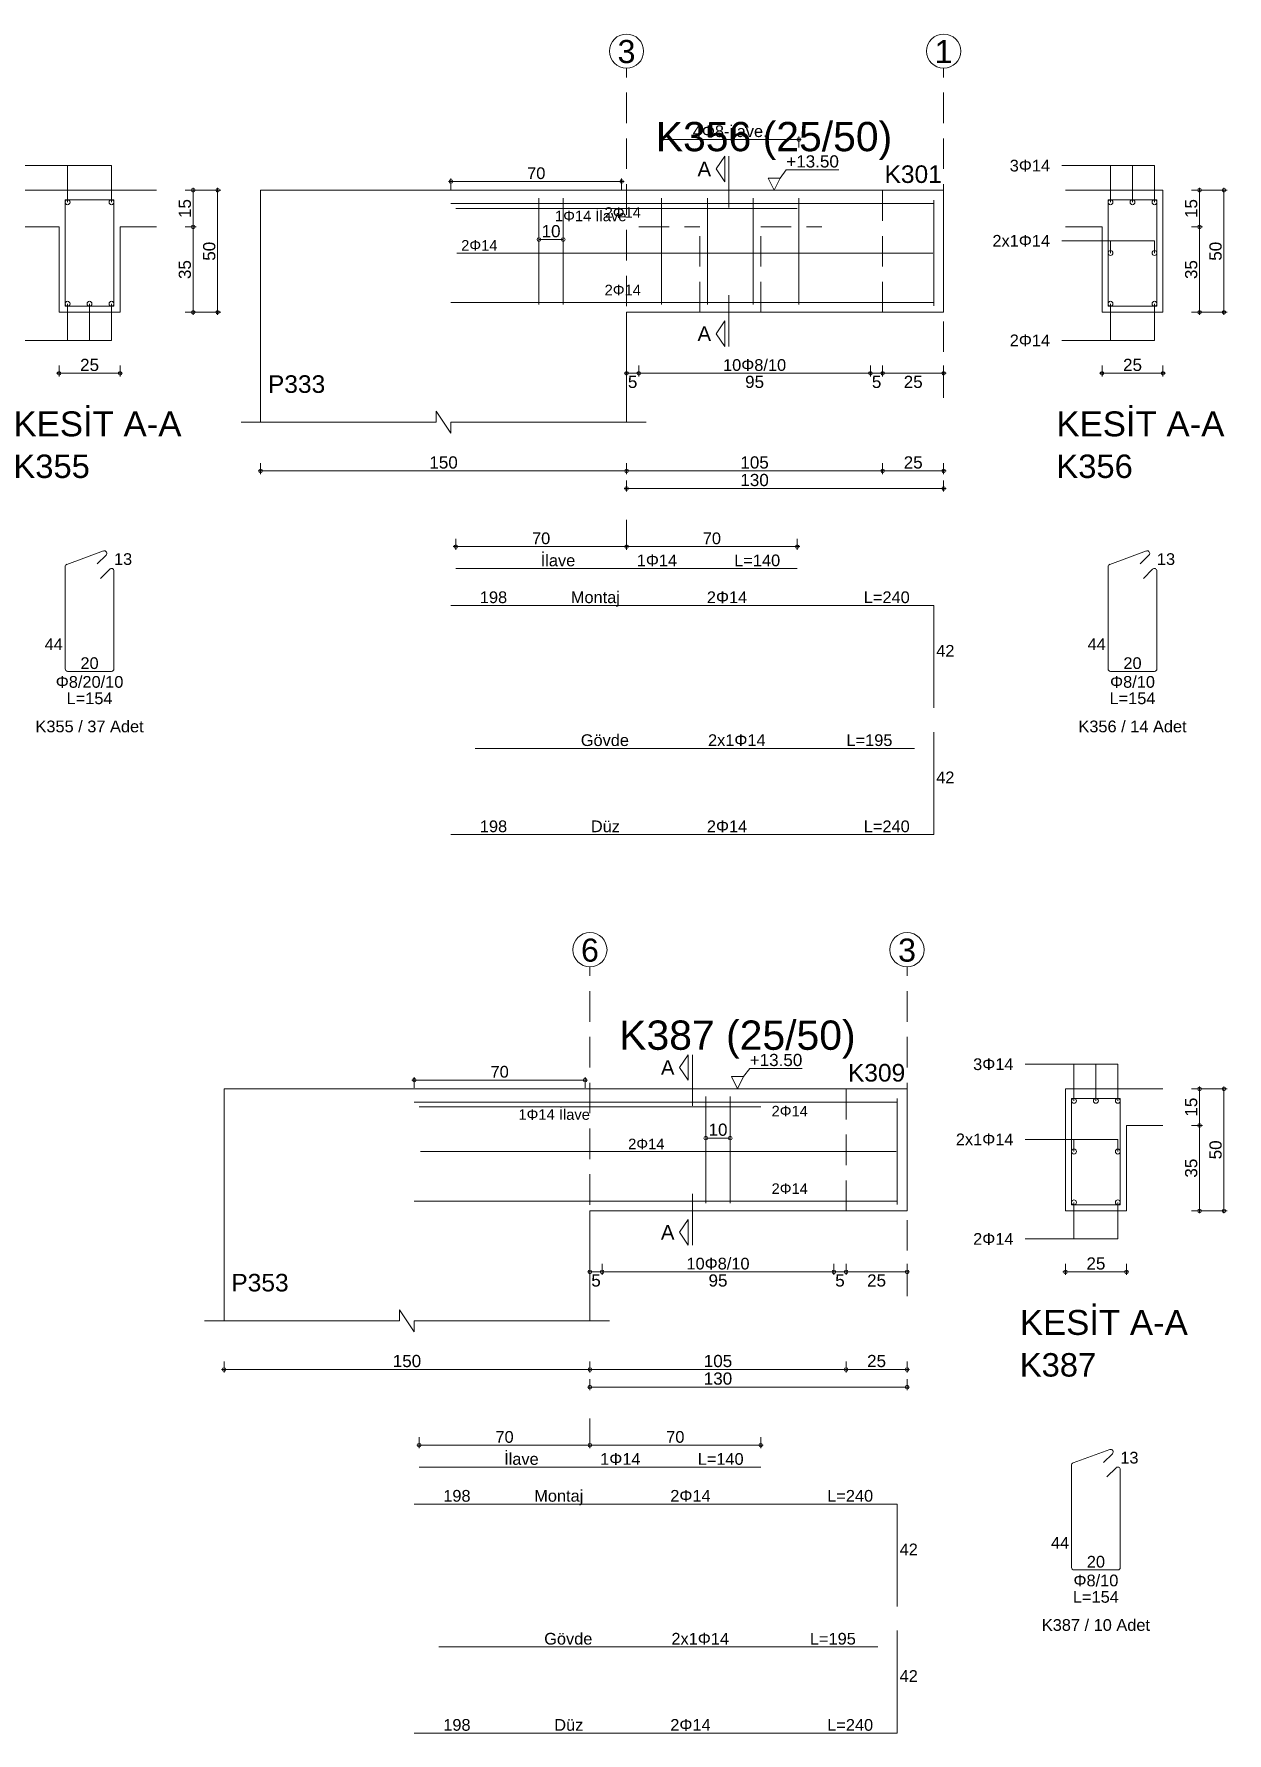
# Model space of a CAD drawing. Header units: millimetres. Extents: x 23801 to 80069, y 9628 to 14137.
# Drawn here: x 75327 to 76061, y 9726 to 10771 of the extents above; entities that cross this region are included whole.
import ezdxf

# ---------------------------------------------------------------- set-up
doc = ezdxf.new("R2010")
doc.units = ezdxf.units.MM
for name, pattern in [('DASHDOT2', [12.7, 6.35, -3.175, 0, -3.175]), ('DASHED4', [18.75, 12.5, -6.25]), ('HIDDEN2', [18.75, 12.5, -6.25])]:
    doc.linetypes.add(name, pattern=pattern)
doc.layers.add('aks', color=251, linetype='DASHDOT2', lineweight=35)
for name, color, linetype in [('Donatı Topl. Uzun. Yazısı', 7, 'Continuous'), ('Donatı Uz. Yazısı', 7, 'Continuous'), ('Donatı Yazısı', 7, 'Continuous'), ('Donatı Çizgisi', 7, 'Continuous'), ('Kiriş', 7, 'Continuous'), ('Standart', 7, 'Continuous'), ('Ölçülendirme', 7, 'Continuous')]:
    doc.layers.add(name, color=color, linetype=linetype)
doc.styles.add('arial_1_18', font='arial.ttf', dxfattribs={"height": 0.2})

# ---------------------------------------------------------------- blocks, each defined once
blk = doc.blocks.new('IDE213Entity7558')
at = {"layer": 'aks', "color": 30, "linetype": 'DASHED4', "lineweight": 5}
for points in [[(26794.38, 2016.8), (26794.38, 2151.8)], [(27319.38, 2016.8), (27319.38, 2151.8)], [(26794.38, 1955.8), (26794.38, 1966.8)], [(27319.38, 1955.8), (27319.38, 1966.8)]]:
    blk.add_lwpolyline(points, dxfattribs=at)
at = {"layer": 'aks', "color": 1, "linetype": 'Continuous', "lineweight": 5}
for centre in [(26794.38, 2158.8), (27319.38, 2158.8)]:
    blk.add_circle(centre, 7, dxfattribs=at)
at = {"layer": 'Donatı Çizgisi', "color": 5, "linetype": 'Continuous', "lineweight": 5}
for points in [[(26724.38, 2096.4), (27389.38, 2096.4)], [(26799.38, 2055), (26799.38, 2098.6)], [(26809.38, 2055), (26809.38, 2098.6)], [(27046.88, 2055), (27046.88, 2098.6)], [(27066.88, 2055), (27066.88, 2098.6)], [(27304.38, 2055), (27304.38, 2098.6)], [(27314.38, 2055), (27314.38, 2098.6)], [(27529.71, 2054.3), (27529.71, 2097.9)], [(27529.71, 2097.9), (27549.71, 2097.9)], [(27549.71, 2054.3), (27549.71, 2097.9)], [(26724.88, 2094.4), (26925.13, 2094.4)], [(27188.63, 2094.4), (27388.88, 2094.4)], [(26724.38, 2055.8), (27389.38, 2055.8)], [(27529.71, 2054.3), (27549.71, 2054.3)], [(27530.38, 1948.54), (27545.39, 1954.01)], [(27542.82, 1948.69), (27546.46, 1952.33)], [(26724.88, 1946.8), (26925.13, 1946.8)], [(27188.63, 1946.8), (27388.88, 1946.8)], [(27529.71, 1905.72), (27529.71, 1947.59)], [(27544.2, 1942.78), (27547.97, 1946.56)], [(27549.71, 1905.72), (27549.71, 1945.84)], [(26724.38, 1931.7), (27389.38, 1931.7)], [(27530.73, 1904.7), (27548.69, 1904.7)], [(26724.38, 1837.85), (27389.38, 1837.85)]]:
    blk.add_lwpolyline(points, dxfattribs=at)
for centre in [(27530.71, 2096.9), (27548.71, 2096.9), (27530.71, 2055.3), (27539.71, 2055.3), (27548.71, 2055.3)]:
    blk.add_circle(centre, 1, dxfattribs=at)
for centre, start, end in [((27545.74, 1953.05), 315, 110), ((27530.73, 1947.59), 110, 180), ((27548.69, 1945.84), 0, 135), ((27530.73, 1905.72), 180, 270), ((27548.69, 1905.72), 270, 0)]:
    blk.add_arc(centre, 1.02, start, end, dxfattribs=at)
at = {"layer": 'Kiriş', "color": 1, "linetype": 'Continuous', "lineweight": 5}
for points in [[(26644.38, 2101.8), (27469.38, 2101.8)], [(26644.38, 2006.8), (26644.38, 2101.8)], [(27469.38, 2006.8), (27469.38, 2101.8)], [(27512.21, 2101.8), (27567.21, 2101.8)], [(27512.21, 2086.8), (27527.21, 2086.8)], [(27527.21, 2051.8), (27527.21, 2086.8)], [(27552.21, 2086.8), (27567.21, 2086.8)], [(27552.21, 2051.8), (27552.21, 2086.8)], [(26794.38, 2051.8), (27319.38, 2051.8)], [(26794.38, 2006.8), (26794.38, 2051.8)], [(27319.38, 2006.8), (27319.38, 2051.8)], [(27527.21, 2051.8), (27552.21, 2051.8)], [(26636.38, 2006.8), (26716.38, 2006.8)], [(26722.38, 2002.3), (26716.38, 2011.3)], [(26716.38, 2006.8), (26716.38, 2011.3)], [(26722.38, 2006.8), (26802.38, 2006.8)], [(26722.38, 2002.3), (26722.38, 2006.8)], [(27311.38, 2006.8), (27391.38, 2006.8)], [(27397.38, 2002.3), (27391.38, 2011.3)], [(27391.38, 2006.8), (27391.38, 2011.3)], [(27397.38, 2006.8), (27477.38, 2006.8)], [(27397.38, 2002.3), (27397.38, 2006.8)]]:
    blk.add_lwpolyline(points, dxfattribs=at)
at = {"layer": 'Ölçülendirme', "color": 1, "linetype": 'Continuous', "lineweight": 5}
for points in [[(26999.13, 2110.55), (27002.63, 2115.8)], [(27002.63, 2105.3), (26999.13, 2110.55)], [(27002.63, 2105.3), (27002.63, 2115.8)], [(27004.38, 2094.8), (27004.38, 2115.8)], [(27113.13, 2106.8), (27115.63, 2110.13)], [(27115.63, 2110.13), (27137.19, 2110.13)], [(27510.71, 2111.9), (27548.71, 2111.9)], [(27530.71, 2096.9), (27530.71, 2111.9)], [(27548.71, 2096.9), (27548.71, 2111.9)], [(26723.38, 2105.4), (26795.38, 2105.4)], [(26724.38, 2102.15), (26724.38, 2106.65)], [(26794.38, 2102.15), (26794.38, 2106.65)], [(27110.63, 2101.8), (27108.13, 2106.8)], [(27108.13, 2106.8), (27113.13, 2106.8)], [(27113.13, 2106.8), (27110.63, 2101.8)], [(27318.38, 2105.4), (27390.38, 2105.4)], [(27319.38, 2102.15), (27319.38, 2106.65)], [(27389.38, 2102.15), (27389.38, 2106.65)], [(27582.21, 2050.8), (27582.21, 2102.8)], [(27592.21, 2050.8), (27592.21, 2102.8)], [(27110.63, 2101.8), (27110.63, 2101.8)], [(27578.96, 2101.8), (27593.46, 2101.8)], [(26799.38, 2081.6), (26809.38, 2081.6)], [(27046.88, 2081.6), (27066.88, 2081.6)], [(27304.38, 2081.6), (27314.38, 2081.6)], [(27578.96, 2086.8), (27583.46, 2086.8)], [(27004.38, 2037.8), (27004.38, 2058.8)], [(27530.71, 2040.3), (27530.71, 2055.3)], [(27539.71, 2040.3), (27539.71, 2055.3)], [(27548.71, 2040.3), (27548.71, 2055.3)], [(26999.13, 2043.05), (27002.63, 2048.3)], [(27002.63, 2037.8), (27002.63, 2048.3)], [(27578.96, 2051.8), (27593.46, 2051.8)], [(27002.63, 2037.8), (26999.13, 2043.05)], [(27510.71, 2040.3), (27548.71, 2040.3)], [(26793.38, 2026.8), (27320.38, 2026.8)], [(26794.38, 2025.55), (26794.38, 2030.05)], [(26799.38, 2025.55), (26799.38, 2030.05)], [(26899.38, 2025.55), (26899.38, 2030.05)], [(27214.38, 2025.55), (27214.38, 2030.05)], [(27314.38, 2025.55), (27314.38, 2030.05)], [(27319.38, 2025.55), (27319.38, 2030.05)], [(27526.21, 2026.8), (27553.21, 2026.8)], [(27527.21, 2025.55), (27527.21, 2030.05)], [(27552.21, 2025.55), (27552.21, 2030.05)], [(26643.38, 1986.8), (27470.38, 1986.8)], [(26644.38, 1985.55), (26644.38, 1990.05)], [(26794.38, 1985.55), (26794.38, 1990.05)], [(27319.38, 1985.55), (27319.38, 1990.05)], [(27469.38, 1985.55), (27469.38, 1990.05)], [(26793.38, 1979.6), (27320.38, 1979.6)], [(26794.38, 1978.35), (26794.38, 1982.85)], [(27319.38, 1978.35), (27319.38, 1982.85)], [(26724.88, 1954.55), (26724.88, 1959.05)], [(26794.38, 1954.55), (26794.38, 1959.05)], [(26794.38, 1954.55), (26794.38, 1959.05)], [(26925.13, 1954.55), (26925.13, 1959.05)], [(27188.63, 1954.55), (27188.63, 1959.05)], [(27319.38, 1954.55), (27319.38, 1959.05)], [(27319.38, 1954.55), (27319.38, 1959.05)], [(27388.88, 1954.55), (27388.88, 1959.05)], [(26723.88, 1955.8), (26795.38, 1955.8)], [(26793.38, 1955.8), (26926.13, 1955.8)], [(27187.63, 1955.8), (27320.38, 1955.8)], [(27318.38, 1955.8), (27389.88, 1955.8)]]:
    blk.add_lwpolyline(points, dxfattribs=at)
for centre in [(26724.38, 2105.4), (26794.38, 2105.4), (27319.38, 2105.4), (27389.38, 2105.4), (27582.21, 2101.8), (27592.21, 2101.8), (26799.38, 2081.6), (26809.38, 2081.6), (27046.88, 2081.6), (27066.88, 2081.6), (27304.38, 2081.6), (27314.38, 2081.6), (27582.21, 2086.8), (27582.21, 2051.8), (27592.21, 2051.8), (26794.38, 2026.8), (26799.38, 2026.8), (26799.38, 2026.8), (26899.38, 2026.8), (26899.38, 2026.8), (27214.38, 2026.8), (27214.38, 2026.8), (27314.38, 2026.8), (27314.38, 2026.8), (27319.38, 2026.8), (27527.21, 2026.8), (27552.21, 2026.8), (26644.38, 1986.8), (26794.38, 1986.8), (26794.38, 1986.8), (27319.38, 1986.8), (27319.38, 1986.8), (27469.38, 1986.8), (26794.38, 1979.6), (27319.38, 1979.6), (26724.88, 1955.8), (26794.38, 1955.8), (26794.38, 1955.8), (26925.13, 1955.8), (27188.63, 1955.8), (27319.38, 1955.8), (27319.38, 1955.8), (27388.88, 1955.8)]:
    blk.add_circle(centre, 0.75, dxfattribs=at)
at = {"layer": 'aks', "color": 1, "linetype": 'Continuous', "lineweight": 5, "style": 'arial_1_18'}
for s, height, p in [('12', 4.725, (26790.71, 2156.36)), ('7', 9.45, (27315.71, 2153.92))]:
    blk.add_text(s, height=height, dxfattribs=at).set_placement(p)
at = {"layer": 'Donatı Topl. Uzun. Yazısı', "color": 1, "linetype": 'Continuous', "lineweight": 5, "style": 'arial_1_18'}
for s, p in [('L=200', (26896.28, 1947.76)), ('L=200', (27360.03, 1947.76)), ('L=665', (27337.3, 1932.66)), ('L=154', (27530.3, 1891.26)), ('L=665', (27337.3, 1838.81))]:
    blk.add_text(s, height=4.8, dxfattribs=at).set_placement(p)
at = {"layer": 'Donatı Uz. Yazısı', "color": 1, "linetype": 'Continuous', "lineweight": 5, "style": 'arial_1_18'}
for s, p in [('13', (27549.71, 1948.3)), ('44', (27521.3, 1913.42)), ('20', (27535.98, 1905.66))]:
    blk.add_text(s, height=4.8, dxfattribs=at).set_placement(p)
at = {"layer": 'Donatı Yazısı', "color": 5, "linetype": 'Continuous', "lineweight": 5, "style": 'arial_1_18'}
for s, height, p in [('2Φ14', 4.8, (27489.38, 2109.5)), ('2Φ14 İlave', 4.32, (26765.07, 2089.12)), ('1Φ14 İlave', 4.32, (27319.38, 2089.12)), ('3Φ14', 4.8, (27489.38, 2037.9)), ('2Φ14', 4.8, (26831.01, 1947.76)), ('1Φ14', 4.8, (27294.76, 1947.76)), ('2Φ14', 4.8, (27076.83, 1932.66)), ('Φ8/20/10', 4.8, (27525.85, 1897.98)), ('K355 / 37 Adet', 4.8, (27517.53, 1879.74)), ('3Φ14', 4.8, (27076.83, 1838.81))]:
    blk.add_text(s, height=height, dxfattribs=at).set_placement(p)
for s, p in [('2Φ14', (27083.84, 2090.52)), ('3Φ14', (27083.84, 2058.76))]:
    blk.add_text(s, height=4.32, rotation=360, dxfattribs=at).set_placement(p)
at = {"layer": 'Donatı Yazısı', "color": 1, "linetype": 'Continuous', "lineweight": 5, "style": 'arial_1_18'}
for s, p in [('İlave', (26780.8, 1947.76)), ('İlave', (27244.55, 1947.76)), ('Montaj', (26937, 1932.66)), ('Düz', (26945.21, 1838.81))]:
    blk.add_text(s, height=4.8, dxfattribs=at).set_placement(p)
at = {"layer": 'Kiriş', "color": 1, "linetype": 'Continuous', "lineweight": 5, "style": 'arial_1_18'}
for s, height, p in [('K355 (25/50)', 12, (26806.38, 2106.6)), ('P332', 7.2, (26647.38, 2018.8)), ('P333', 7.2, (27322.38, 2018.8)), ('KESİT A-A', 10.2, (27508.51, 2001)), ('K355', 9.6, (27508.51, 1983.92))]:
    blk.add_text(s, height=height, dxfattribs=at).set_placement(p)
at = {"layer": 'Ölçülendirme', "color": 1, "linetype": 'Continuous', "lineweight": 5, "style": 'arial_1_18'}
for s, height, p in [('+13.50', 5, (27115.63, 2111.13)), ('70', 4.8, (26755.65, 2106.4)), ('A', 5.95, (26991.49, 2107.57)), ('70', 4.8, (27350.65, 2106.4)), ('A', 5.95, (26991.49, 2040.07)), ('25', 5, (27535.83, 2027.76)), ('5', 5, (26794.94, 2020.8)), ('100', 5, (26843.55, 2020.8)), ('315', 5, (27051.05, 2020.8)), ('100', 5, (27258.55, 2020.8)), ('5', 5, (27314.94, 2020.8)), ('150', 5, (26713.55, 1987.8)), ('525', 5, (27051.05, 1987.8)), ('150', 5, (27388.55, 1987.8)), ('525', 5, (27051.05, 1980.6))]:
    blk.add_text(s, height=height, dxfattribs=at).set_placement(p)
for s, rotation, p in [('15', 90, (27581.25, 2090.42)), ('10', 360, (26800.49, 2082.56)), ('20', 360, (27052.99, 2082.56)), ('10', 360, (27305.49, 2082.56)), ('50', 90, (27591.25, 2072.92)), ('35', 90, (27581.25, 2065.42))]:
    blk.add_text(s, height=5, rotation=rotation, dxfattribs=at).set_placement(p)
at = {"layer": 'Ölçülendirme', "color": 5, "linetype": 'Continuous', "lineweight": 5, "style": 'arial_1_18'}
for s, p in [('11Φ8/10', (26836.45, 2027.8)), ('15Φ8/20', (27043.95, 2027.8)), ('11Φ8/10', (27251.45, 2027.8)), ('69', (26755.9, 1956.8)), ('131', (26854.16, 1956.8)), ('131', (27248.41, 1956.8)), ('69', (27350.4, 1956.8))]:
    blk.add_text(s, height=4.8, dxfattribs=at).set_placement(p)
blk = doc.blocks.new('IDE213Entity7559')
at = {"layer": 'aks', "color": 30, "linetype": 'DASHED4', "lineweight": 5}
for points in [[(27759.83, 2016.8), (27759.83, 2151.8)], [(27889.83, 2016.8), (27889.83, 2151.8)], [(27759.83, 1955.8), (27759.83, 1966.8)]]:
    blk.add_lwpolyline(points, dxfattribs=at)
at = {"layer": 'aks', "color": 1, "linetype": 'Continuous', "lineweight": 5}
for centre in [(27759.83, 2158.8), (27889.83, 2158.8)]:
    blk.add_circle(centre, 7, dxfattribs=at)
at = {"layer": 'Donatı Çizgisi', "color": 5, "linetype": 'Continuous', "lineweight": 5}
for points in [[(27687.83, 2096.4), (27885.83, 2096.4)], [(27723.89, 2055), (27723.89, 2098.6)], [(27733.89, 2055), (27733.89, 2098.6)], [(27774.21, 2055), (27774.21, 2098.6)], [(27792.96, 2055), (27792.96, 2098.6)], [(27811.71, 2055), (27811.71, 2098.6)], [(27830.46, 2055), (27830.46, 2098.6)], [(27885.83, 2054.4), (27885.83, 2097.8)], [(27957.25, 2054.3), (27957.25, 2097.9)], [(27957.25, 2097.9), (27977.25, 2097.9)], [(27977.25, 2054.3), (27977.25, 2097.9)], [(27689.83, 2094.4), (27829.83, 2094.4)], [(27690.33, 2076.1), (27885.33, 2076.1)], [(27687.83, 2055.8), (27885.83, 2055.8)], [(27957.25, 2054.3), (27977.25, 2054.3)], [(27957.92, 1948.54), (27972.93, 1954.01)], [(27970.36, 1948.69), (27974, 1952.33)], [(27689.83, 1946.8), (27829.83, 1946.8)], [(27957.25, 1905.72), (27957.25, 1947.59)], [(27971.73, 1942.78), (27975.51, 1946.56)], [(27977.25, 1905.72), (27977.25, 1945.84)], [(27687.83, 1931.7), (27885.83, 1931.7)], [(27885.83, 1889.7), (27885.83, 1931.7)], [(27958.27, 1904.7), (27976.23, 1904.7)], [(27885.83, 1837.85), (27885.83, 1879.85)], [(27697.83, 1873.15), (27877.83, 1873.15)], [(27687.83, 1837.85), (27885.83, 1837.85)]]:
    blk.add_lwpolyline(points, dxfattribs=at)
for centre in [(27958.25, 2096.9), (27967.25, 2096.9), (27976.25, 2096.9), (27958.25, 2076.1), (27976.25, 2076.1), (27958.25, 2055.3), (27976.25, 2055.3)]:
    blk.add_circle(centre, 1, dxfattribs=at)
for centre, start, end in [((27973.28, 1953.05), 315, 110), ((27958.27, 1947.59), 110, 180), ((27976.23, 1945.84), 0, 135), ((27958.27, 1905.72), 180, 270), ((27976.23, 1905.72), 270, 0)]:
    blk.add_arc(centre, 1.02, start, end, dxfattribs=at)
at = {"layer": 'Kiriş', "color": 1, "linetype": 'Continuous', "lineweight": 5}
for points in [[(27609.83, 2101.8), (27889.83, 2101.8)], [(27609.83, 2006.8), (27609.83, 2101.8)], [(27889.83, 2051.8), (27889.83, 2101.8)], [(27939.75, 2101.8), (27979.75, 2101.8)], [(27979.75, 2051.8), (27979.75, 2101.8)], [(27939.75, 2086.8), (27954.75, 2086.8)], [(27954.75, 2051.8), (27954.75, 2086.8)], [(27759.83, 2051.8), (27889.83, 2051.8)], [(27759.83, 2006.8), (27759.83, 2051.8)], [(27954.75, 2051.8), (27979.75, 2051.8)], [(27601.83, 2006.8), (27681.83, 2006.8)], [(27687.83, 2002.3), (27681.83, 2011.3)], [(27681.83, 2006.8), (27681.83, 2011.3)], [(27687.83, 2006.8), (27767.83, 2006.8)], [(27687.83, 2002.3), (27687.83, 2006.8)]]:
    blk.add_lwpolyline(points, dxfattribs=at)
at = {"layer": 'Kiriş', "color": 1, "linetype": 'DASHED4', "lineweight": 5}
for points in [[(27864.83, 2051.8), (27864.83, 2101.8)], [(27889.83, 2051.8), (27889.83, 2101.8)]]:
    blk.add_lwpolyline(points, dxfattribs=at)
at = {"layer": 'Ölçülendirme', "color": 1, "linetype": 'Continuous', "lineweight": 5}
for points in [[(27774.21, 2119.35), (27774.21, 2123.85)], [(27830.46, 2119.35), (27830.46, 2123.85)], [(27773.21, 2122.6), (27831.46, 2122.6)], [(27796.58, 2110.55), (27800.08, 2115.8)], [(27800.08, 2105.3), (27796.58, 2110.55)], [(27800.08, 2105.3), (27800.08, 2115.8)], [(27801.83, 2094.8), (27801.83, 2115.8)], [(27822.83, 2106.8), (27825.33, 2110.13)], [(27825.33, 2110.13), (27846.89, 2110.13)], [(27938.25, 2111.9), (27976.25, 2111.9)], [(27958.25, 2096.9), (27958.25, 2111.9)], [(27967.25, 2096.9), (27967.25, 2111.9)], [(27976.25, 2096.9), (27976.25, 2111.9)], [(27686.83, 2105.4), (27758.83, 2105.4)], [(27687.83, 2102.15), (27687.83, 2106.65)], [(27757.83, 2102.15), (27757.83, 2106.65)], [(27820.33, 2101.8), (27817.83, 2106.8)], [(27817.83, 2106.8), (27822.83, 2106.8)], [(27822.83, 2106.8), (27820.33, 2101.8)], [(27994.75, 2050.8), (27994.75, 2102.8)], [(28004.75, 2050.8), (28004.75, 2102.8)], [(27820.33, 2101.8), (27820.33, 2101.8)], [(27991.5, 2101.8), (28006, 2101.8)], [(27723.89, 2081.6), (27733.89, 2081.6)], [(27991.5, 2086.8), (27996, 2086.8)], [(27938.25, 2081.1), (27976.25, 2081.1)], [(27958.25, 2076.1), (27958.25, 2081.1)], [(27976.25, 2076.1), (27976.25, 2081.1)], [(27801.83, 2037.8), (27801.83, 2058.8)], [(27958.25, 2040.3), (27958.25, 2055.3)], [(27976.25, 2040.3), (27976.25, 2055.3)], [(27796.58, 2043.05), (27800.08, 2048.3)], [(27800.08, 2037.8), (27800.08, 2048.3)], [(27991.5, 2051.8), (28006, 2051.8)], [(27800.08, 2037.8), (27796.58, 2043.05)], [(27938.25, 2040.3), (27976.25, 2040.3)], [(27758.83, 2026.8), (27890.83, 2026.8)], [(27759.83, 2025.55), (27759.83, 2030.05)], [(27764.83, 2025.55), (27764.83, 2030.05)], [(27859.83, 2025.55), (27859.83, 2030.05)], [(27864.83, 2025.55), (27864.83, 2030.05)], [(27889.83, 2025.55), (27889.83, 2030.05)], [(27953.75, 2026.8), (27980.75, 2026.8)], [(27954.75, 2025.55), (27954.75, 2030.05)], [(27979.75, 2025.55), (27979.75, 2030.05)], [(27608.83, 1986.8), (27890.83, 1986.8)], [(27609.83, 1985.55), (27609.83, 1990.05)], [(27759.83, 1985.55), (27759.83, 1990.05)], [(27864.83, 1985.55), (27864.83, 1990.05)], [(27889.83, 1985.55), (27889.83, 1990.05)], [(27758.83, 1979.6), (27890.83, 1979.6)], [(27759.83, 1978.35), (27759.83, 1982.85)], [(27889.83, 1978.35), (27889.83, 1982.85)], [(27689.83, 1954.55), (27689.83, 1959.05)], [(27759.83, 1954.55), (27759.83, 1959.05)], [(27759.83, 1954.55), (27759.83, 1959.05)], [(27829.83, 1954.55), (27829.83, 1959.05)], [(27688.83, 1955.8), (27760.83, 1955.8)], [(27758.83, 1955.8), (27830.83, 1955.8)]]:
    blk.add_lwpolyline(points, dxfattribs=at)
at = {"layer": 'Ölçülendirme', "color": 1, "linetype": 'HIDDEN2', "lineweight": 5}
for points in [[(27764.83, 2101.8), (27839.83, 2101.8)], [(27764.83, 2086.8), (27789.83, 2086.8)], [(27789.83, 2051.8), (27789.83, 2086.8)], [(27814.83, 2051.8), (27814.83, 2086.8)], [(27814.83, 2086.8), (27839.83, 2086.8)], [(27789.83, 2051.8), (27814.83, 2051.8)]]:
    blk.add_lwpolyline(points, dxfattribs=at)
at = {"layer": 'Ölçülendirme', "color": 1, "linetype": 'Continuous', "lineweight": 5}
for centre in [(27774.21, 2122.6), (27830.46, 2122.6), (27687.83, 2105.4), (27757.83, 2105.4), (27994.75, 2101.8), (28004.75, 2101.8), (27723.89, 2081.6), (27733.89, 2081.6), (27994.75, 2086.8), (27994.75, 2051.8), (28004.75, 2051.8), (27759.83, 2026.8), (27764.83, 2026.8), (27764.83, 2026.8), (27859.83, 2026.8), (27859.83, 2026.8), (27864.83, 2026.8), (27864.83, 2026.8), (27889.83, 2026.8), (27954.75, 2026.8), (27979.75, 2026.8), (27609.83, 1986.8), (27759.83, 1986.8), (27759.83, 1986.8), (27864.83, 1986.8), (27864.83, 1986.8), (27889.83, 1986.8), (27759.83, 1979.6), (27889.83, 1979.6), (27689.83, 1955.8), (27759.83, 1955.8), (27759.83, 1955.8), (27829.83, 1955.8)]:
    blk.add_circle(centre, 0.75, dxfattribs=at)
at = {"layer": 'aks', "color": 1, "linetype": 'Continuous', "lineweight": 5, "style": 'arial_1_18'}
for s, p in [('3', (27756.16, 2153.92)), ('1', (27886.16, 2153.92))]:
    blk.add_text(s, height=9.45, dxfattribs=at).set_placement(p)
at = {"layer": 'Donatı Topl. Uzun. Yazısı', "color": 1, "linetype": 'Continuous', "lineweight": 5, "style": 'arial_1_18'}
for s, p in [('L=140', (27804, 1947.76)), ('L=240', (27857.1, 1932.66)), ('L=154', (27957.83, 1891.26)), ('L=195', (27850, 1874.11)), ('L=240', (27857.1, 1838.81))]:
    blk.add_text(s, height=4.8, dxfattribs=at).set_placement(p)
at = {"layer": 'Donatı Uz. Yazısı', "color": 1, "linetype": 'Continuous', "lineweight": 5, "style": 'arial_1_18'}
for s, p in [('13', (27977.25, 1948.3)), ('198', (27699.71, 1932.66)), ('42', (27886.79, 1910.7)), ('44', (27948.83, 1913.42)), ('20', (27963.52, 1905.66)), ('42', (27886.79, 1858.85)), ('198', (27699.71, 1838.81))]:
    blk.add_text(s, height=4.8, dxfattribs=at).set_placement(p)
at = {"layer": 'Donatı Yazısı', "color": 5, "linetype": 'Continuous', "lineweight": 5, "style": 'arial_1_18'}
for s, height, p in [('3Φ14', 4.8, (27916.92, 2109.5)), ('1Φ14 İlave', 4.32, (27730.52, 2089.12)), ('2x1Φ14', 4.8, (27909.83, 2078.7)), ('2Φ14', 4.8, (27916.92, 2037.9)), ('1Φ14', 4.8, (27764.03, 1947.76)), ('2Φ14', 4.8, (27792.77, 1932.66)), ('Φ8/10', 4.8, (27958.05, 1897.98)), ('K356 / 14 Adet', 4.8, (27945.07, 1879.74)), ('2x1Φ14', 4.8, (27793.23, 1874.11)), ('2Φ14', 4.8, (27792.77, 1838.81))]:
    blk.add_text(s, height=height, dxfattribs=at).set_placement(p)
for p in [(27750.85, 2090.52), (27692.05, 2077.06), (27750.85, 2058.76)]:
    blk.add_text('2Φ14', height=4.32, rotation=360, dxfattribs=at).set_placement(p)
at = {"layer": 'Donatı Yazısı', "color": 1, "linetype": 'Continuous', "lineweight": 5, "style": 'arial_1_18'}
for s, p in [('İlave', (27724.66, 1947.76)), ('Montaj', (27737, 1932.66)), ('Gövde', (27741.08, 1874.11)), ('Düz', (27745.21, 1838.81))]:
    blk.add_text(s, height=4.8, dxfattribs=at).set_placement(p)
at = {"layer": 'Kiriş', "color": 1, "linetype": 'Continuous', "lineweight": 5, "style": 'arial_1_18'}
for s, height, p in [('K356 (25/50)', 12, (27771.83, 2117.8)), ('K301', 7.2, (27865.59, 2104.8)), ('P333', 7.2, (27612.83, 2018.8)), ('KESİT A-A', 10.2, (27936.05, 2001)), ('K356', 9.6, (27936.05, 1983.92))]:
    blk.add_text(s, height=height, dxfattribs=at).set_placement(p)
at = {"layer": 'Ölçülendirme', "color": 5, "linetype": 'Continuous', "lineweight": 5, "style": 'arial_1_18'}
for s, p in [('4Φ8-ilave.', (27786.98, 2123.6)), ('10Φ8/10', (27799.4, 2027.8)), ('70', (27721.1, 1956.8)), ('70', (27791.1, 1956.8))]:
    blk.add_text(s, height=4.8, dxfattribs=at).set_placement(p)
at = {"layer": 'Ölçülendirme', "color": 1, "linetype": 'Continuous', "lineweight": 5, "style": 'arial_1_18'}
for s, height, p in [('+13.50', 5, (27825.33, 2111.13)), ('70', 4.8, (27719.1, 2106.4)), ('A', 5.95, (27788.94, 2107.57)), ('A', 5.95, (27788.94, 2040.07)), ('25', 5, (27963.37, 2027.76)), ('5', 5, (27760.39, 2020.8)), ('95', 5, (27808.45, 2020.8)), ('5', 5, (27860.39, 2020.8)), ('25', 5, (27873.45, 2020.8)), ('150', 5, (27679, 1987.8)), ('105', 5, (27806.5, 1987.8)), ('25', 5, (27873.45, 1987.8)), ('130', 5, (27806.5, 1980.6))]:
    blk.add_text(s, height=height, dxfattribs=at).set_placement(p)
for s, rotation, p in [('15', 90, (27993.79, 2090.42)), ('10', 360, (27725.01, 2082.56)), ('50', 90, (28003.79, 2072.92)), ('35', 90, (27993.79, 2065.42))]:
    blk.add_text(s, height=5, rotation=rotation, dxfattribs=at).set_placement(p)
blk = doc.blocks.new('IDE213Entity7587')
at = {"layer": 'aks', "color": 30, "linetype": 'DASHED4', "lineweight": 5}
for points in [[(27744.83, 1648.65), (27744.83, 1783.65)], [(27874.83, 1648.65), (27874.83, 1783.65)], [(27744.83, 1587.65), (27744.83, 1598.65)]]:
    blk.add_lwpolyline(points, dxfattribs=at)
at = {"layer": 'aks', "color": 1, "linetype": 'Continuous', "lineweight": 5}
for centre in [(27744.83, 1790.65), (27874.83, 1790.65)]:
    blk.add_circle(centre, 7, dxfattribs=at)
at = {"layer": 'Donatı Çizgisi', "color": 5, "linetype": 'Continuous', "lineweight": 5}
for points in [[(27672.83, 1728.25), (27870.83, 1728.25)], [(27792.33, 1686.85), (27792.33, 1730.45)], [(27802.33, 1686.85), (27802.33, 1730.45)], [(27870.83, 1686.25), (27870.83, 1729.65)], [(27942.25, 1686.15), (27942.25, 1729.75)], [(27942.25, 1729.75), (27962.25, 1729.75)], [(27962.25, 1686.15), (27962.25, 1729.75)], [(27674.83, 1726.25), (27814.83, 1726.25)], [(27675.33, 1707.95), (27870.33, 1707.95)], [(27672.83, 1687.65), (27870.83, 1687.65)], [(27942.25, 1686.15), (27962.25, 1686.15)], [(27942.92, 1580.39), (27957.93, 1585.86)], [(27955.36, 1580.54), (27959, 1584.18)], [(27674.83, 1578.65), (27814.83, 1578.65)], [(27942.25, 1537.57), (27942.25, 1579.44)], [(27956.73, 1574.63), (27960.51, 1578.41)], [(27962.25, 1537.57), (27962.25, 1577.69)], [(27672.83, 1563.55), (27870.83, 1563.55)], [(27870.83, 1521.55), (27870.83, 1563.55)], [(27943.27, 1536.55), (27961.23, 1536.55)], [(27870.83, 1469.7), (27870.83, 1511.7)], [(27682.83, 1505), (27862.83, 1505)], [(27672.83, 1469.7), (27870.83, 1469.7)]]:
    blk.add_lwpolyline(points, dxfattribs=at)
for centre in [(27943.25, 1728.75), (27952.25, 1728.75), (27961.25, 1728.75), (27943.25, 1707.95), (27961.25, 1707.95), (27943.25, 1687.15), (27961.25, 1687.15)]:
    blk.add_circle(centre, 1, dxfattribs=at)
for centre, start, end in [((27943.27, 1579.44), 110, 180), ((27958.28, 1584.9), 315, 110), ((27961.23, 1577.69), 0, 135), ((27943.27, 1537.57), 180, 270), ((27961.23, 1537.57), 270, 0)]:
    blk.add_arc(centre, 1.02, start, end, dxfattribs=at)
at = {"layer": 'Kiriş', "color": 1, "linetype": 'Continuous', "lineweight": 5}
for points in [[(27594.83, 1733.65), (27874.83, 1733.65)], [(27594.83, 1638.65), (27594.83, 1733.65)], [(27874.83, 1683.65), (27874.83, 1733.65)], [(27939.75, 1683.65), (27939.75, 1733.65)], [(27939.75, 1733.65), (27979.75, 1733.65)], [(27964.75, 1718.65), (27979.75, 1718.65)], [(27964.75, 1683.65), (27964.75, 1718.65)], [(27744.83, 1683.65), (27874.83, 1683.65)], [(27744.83, 1638.65), (27744.83, 1683.65)], [(27939.75, 1683.65), (27964.75, 1683.65)], [(27672.83, 1634.15), (27666.83, 1643.15)], [(27666.83, 1638.65), (27666.83, 1643.15)], [(27586.83, 1638.65), (27666.83, 1638.65)], [(27672.83, 1638.65), (27752.83, 1638.65)], [(27672.83, 1634.15), (27672.83, 1638.65)]]:
    blk.add_lwpolyline(points, dxfattribs=at)
at = {"layer": 'Kiriş', "color": 1, "linetype": 'DASHED4', "lineweight": 5}
for points in [[(27849.83, 1683.65), (27849.83, 1733.65)], [(27874.83, 1683.65), (27874.83, 1733.65)]]:
    blk.add_lwpolyline(points, dxfattribs=at)
at = {"layer": 'Ölçülendirme', "color": 1, "linetype": 'Continuous', "lineweight": 5}
for points in [[(27781.58, 1742.4), (27785.08, 1747.65)], [(27785.08, 1737.15), (27785.08, 1747.65)], [(27786.83, 1726.65), (27786.83, 1747.65)], [(27785.08, 1737.15), (27781.58, 1742.4)], [(27807.83, 1738.65), (27810.33, 1741.98)], [(27810.33, 1741.98), (27831.89, 1741.98)], [(27923.25, 1743.75), (27961.25, 1743.75)], [(27943.25, 1728.75), (27943.25, 1743.75)], [(27952.25, 1728.75), (27952.25, 1743.75)], [(27961.25, 1728.75), (27961.25, 1743.75)], [(27671.83, 1737.25), (27743.83, 1737.25)], [(27672.83, 1734), (27672.83, 1738.5)], [(27742.83, 1734), (27742.83, 1738.5)], [(27805.33, 1733.65), (27802.83, 1738.65)], [(27802.83, 1738.65), (27807.83, 1738.65)], [(27807.83, 1738.65), (27805.33, 1733.65)], [(27805.33, 1733.65), (27805.33, 1733.65)], [(27991.5, 1733.65), (28006, 1733.65)], [(27994.75, 1682.65), (27994.75, 1734.65)], [(28004.75, 1682.65), (28004.75, 1734.65)], [(27792.33, 1713.45), (27802.33, 1713.45)], [(27923.25, 1712.95), (27961.25, 1712.95)], [(27943.25, 1707.95), (27943.25, 1712.95)], [(27961.25, 1707.95), (27961.25, 1712.95)], [(27991.5, 1718.65), (27996, 1718.65)], [(27786.83, 1669.65), (27786.83, 1690.65)], [(27943.25, 1672.15), (27943.25, 1687.15)], [(27961.25, 1672.15), (27961.25, 1687.15)], [(27781.58, 1674.9), (27785.08, 1680.15)], [(27785.08, 1669.65), (27785.08, 1680.15)], [(27991.5, 1683.65), (28006, 1683.65)], [(27785.08, 1669.65), (27781.58, 1674.9)], [(27923.25, 1672.15), (27961.25, 1672.15)], [(27743.83, 1658.65), (27875.83, 1658.65)], [(27744.83, 1657.4), (27744.83, 1661.9)], [(27749.83, 1657.4), (27749.83, 1661.9)], [(27844.83, 1657.4), (27844.83, 1661.9)], [(27849.83, 1657.4), (27849.83, 1661.9)], [(27874.83, 1657.4), (27874.83, 1661.9)], [(27938.75, 1658.65), (27965.75, 1658.65)], [(27939.75, 1657.4), (27939.75, 1661.9)], [(27964.75, 1657.4), (27964.75, 1661.9)], [(27593.83, 1618.65), (27875.83, 1618.65)], [(27594.83, 1617.4), (27594.83, 1621.9)], [(27744.83, 1617.4), (27744.83, 1621.9)], [(27849.83, 1617.4), (27849.83, 1621.9)], [(27874.83, 1617.4), (27874.83, 1621.9)], [(27743.83, 1611.45), (27875.83, 1611.45)], [(27744.83, 1610.2), (27744.83, 1614.7)], [(27874.83, 1610.2), (27874.83, 1614.7)], [(27673.83, 1587.65), (27745.83, 1587.65)], [(27674.83, 1586.4), (27674.83, 1590.9)], [(27743.83, 1587.65), (27815.83, 1587.65)], [(27744.83, 1586.4), (27744.83, 1590.9)], [(27744.83, 1586.4), (27744.83, 1590.9)], [(27814.83, 1586.4), (27814.83, 1590.9)]]:
    blk.add_lwpolyline(points, dxfattribs=at)
for centre in [(27672.83, 1737.25), (27742.83, 1737.25), (27994.75, 1733.65), (28004.75, 1733.65), (27994.75, 1718.65), (27792.33, 1713.45), (27802.33, 1713.45), (27994.75, 1683.65), (28004.75, 1683.65), (27744.83, 1658.65), (27749.83, 1658.65), (27749.83, 1658.65), (27844.83, 1658.65), (27844.83, 1658.65), (27849.83, 1658.65), (27849.83, 1658.65), (27874.83, 1658.65), (27939.75, 1658.65), (27964.75, 1658.65), (27594.83, 1618.65), (27744.83, 1618.65), (27744.83, 1618.65), (27849.83, 1618.65), (27849.83, 1618.65), (27874.83, 1618.65), (27744.83, 1611.45), (27874.83, 1611.45), (27674.83, 1587.65), (27744.83, 1587.65), (27744.83, 1587.65), (27814.83, 1587.65)]:
    blk.add_circle(centre, 0.75, dxfattribs=at)
at = {"layer": 'aks', "color": 1, "linetype": 'Continuous', "lineweight": 5, "style": 'arial_1_18'}
for s, p in [('6', (27741.16, 1785.77)), ('3', (27871.16, 1785.77))]:
    blk.add_text(s, height=9.45, dxfattribs=at).set_placement(p)
at = {"layer": 'Donatı Topl. Uzun. Yazısı', "color": 1, "linetype": 'Continuous', "lineweight": 5, "style": 'arial_1_18'}
for s, p in [('L=140', (27789, 1579.61)), ('L=240', (27842.1, 1564.51)), ('L=154', (27942.83, 1523.11)), ('L=195', (27835, 1505.96)), ('L=240', (27842.1, 1470.66))]:
    blk.add_text(s, height=4.8, dxfattribs=at).set_placement(p)
at = {"layer": 'Donatı Uz. Yazısı', "color": 1, "linetype": 'Continuous', "lineweight": 5, "style": 'arial_1_18'}
for s, p in [('13', (27962.25, 1580.15)), ('198', (27684.71, 1564.51)), ('42', (27871.79, 1542.55)), ('44', (27933.83, 1545.27)), ('20', (27948.52, 1537.51)), ('42', (27871.79, 1490.7)), ('198', (27684.71, 1470.66))]:
    blk.add_text(s, height=4.8, dxfattribs=at).set_placement(p)
at = {"layer": 'Donatı Yazısı', "color": 5, "linetype": 'Continuous', "lineweight": 5, "style": 'arial_1_18'}
for s, height, p in [('3Φ14', 4.8, (27901.92, 1741.35)), ('1Φ14 İlave', 4.32, (27715.52, 1720.97)), ('2x1Φ14', 4.8, (27894.83, 1710.55)), ('2Φ14', 4.8, (27901.92, 1669.75)), ('1Φ14', 4.8, (27749.03, 1579.61)), ('2Φ14', 4.8, (27777.77, 1564.51)), ('Φ8/10', 4.8, (27943.05, 1529.83)), ('2x1Φ14', 4.8, (27778.23, 1505.96)), ('K387 / 10 Adet', 4.8, (27930.07, 1511.59)), ('2Φ14', 4.8, (27777.77, 1470.66))]:
    blk.add_text(s, height=height, dxfattribs=at).set_placement(p)
for p in [(27819.29, 1722.37), (27760.49, 1708.91), (27819.29, 1690.61)]:
    blk.add_text('2Φ14', height=4.32, rotation=360, dxfattribs=at).set_placement(p)
at = {"layer": 'Donatı Yazısı', "color": 1, "linetype": 'Continuous', "lineweight": 5, "style": 'arial_1_18'}
for s, p in [('İlave', (27709.66, 1579.61)), ('Montaj', (27722, 1564.51)), ('Gövde', (27726.08, 1505.96)), ('Düz', (27730.21, 1470.66))]:
    blk.add_text(s, height=4.8, dxfattribs=at).set_placement(p)
at = {"layer": 'Kiriş', "color": 1, "linetype": 'Continuous', "lineweight": 5, "style": 'arial_1_18'}
for s, height, p in [('K387 (25/50)', 12, (27756.83, 1749.65)), ('K309', 7.2, (27850.59, 1736.65)), ('P353', 7.2, (27597.83, 1650.65)), ('KESİT A-A', 10.2, (27921.05, 1632.85)), ('K387', 9.6, (27921.05, 1615.77))]:
    blk.add_text(s, height=height, dxfattribs=at).set_placement(p)
at = {"layer": 'Ölçülendirme', "color": 1, "linetype": 'Continuous', "lineweight": 5, "style": 'arial_1_18'}
for s, height, p in [('+13.50', 5, (27810.33, 1742.98)), ('70', 4.8, (27704.1, 1738.25)), ('A', 5.95, (27773.94, 1739.42)), ('A', 5.95, (27773.94, 1671.92)), ('25', 5, (27948.37, 1659.61)), ('5', 5, (27745.39, 1652.65)), ('95', 5, (27793.45, 1652.65)), ('5', 5, (27845.39, 1652.65)), ('25', 5, (27858.45, 1652.65)), ('150', 5, (27664, 1619.65)), ('105', 5, (27791.5, 1619.65)), ('25', 5, (27858.45, 1619.65)), ('130', 5, (27791.5, 1612.45))]:
    blk.add_text(s, height=height, dxfattribs=at).set_placement(p)
for s, rotation, p in [('15', 90, (27993.79, 1722.27)), ('10', 360, (27793.45, 1714.41)), ('50', 90, (28003.79, 1704.77)), ('35', 90, (27993.79, 1697.27))]:
    blk.add_text(s, height=5, rotation=rotation, dxfattribs=at).set_placement(p)
at = {"layer": 'Ölçülendirme', "color": 5, "linetype": 'Continuous', "lineweight": 5, "style": 'arial_1_18'}
for s, p in [('10Φ8/10', (27784.4, 1659.65)), ('70', (27706.1, 1588.65)), ('70', (27776.1, 1588.65))]:
    blk.add_text(s, height=4.8, dxfattribs=at).set_placement(p)

msp = doc.modelspace()

# ---------------------------------------------------------------- block references
at = {"layer": 'Standart', "xscale": 1.5, "yscale": 1.5, "zscale": 1.5}
for name in ['IDE213Entity7558', 'IDE213Entity7559', 'IDE213Entity7587']:
    msp.add_blockref(name, (34051.8, 7521.8), dxfattribs=at)

doc.saveas('drawing.dxf')
